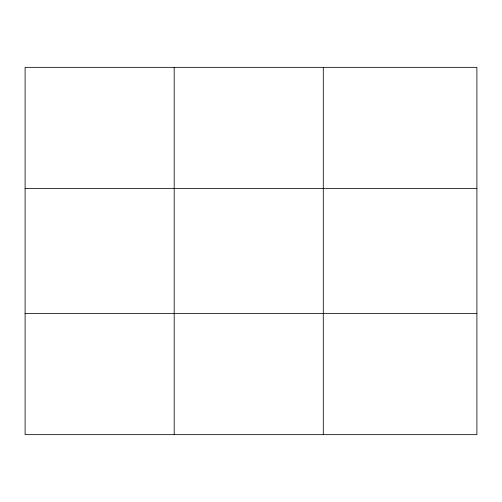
<?xml version="1.0" encoding="UTF-8"?>
<svg xmlns="http://www.w3.org/2000/svg" width="502" height="502" viewBox="0 0 502 502"><rect width="100%" height="100%" fill="white"/><g stroke="black" fill="none" stroke-linecap="round" stroke-linejoin="round"><path stroke-width="0.75" d="M174.194 434.657L174.194 67.343M323.288 434.657L323.288 67.343M476.9 188.557L476.9 67.343L25.1 67.343L25.1 434.657L476.9 434.657L476.9 188.557L25.1 188.557M25.1 313.443L476.9 313.443"/></g></svg>
